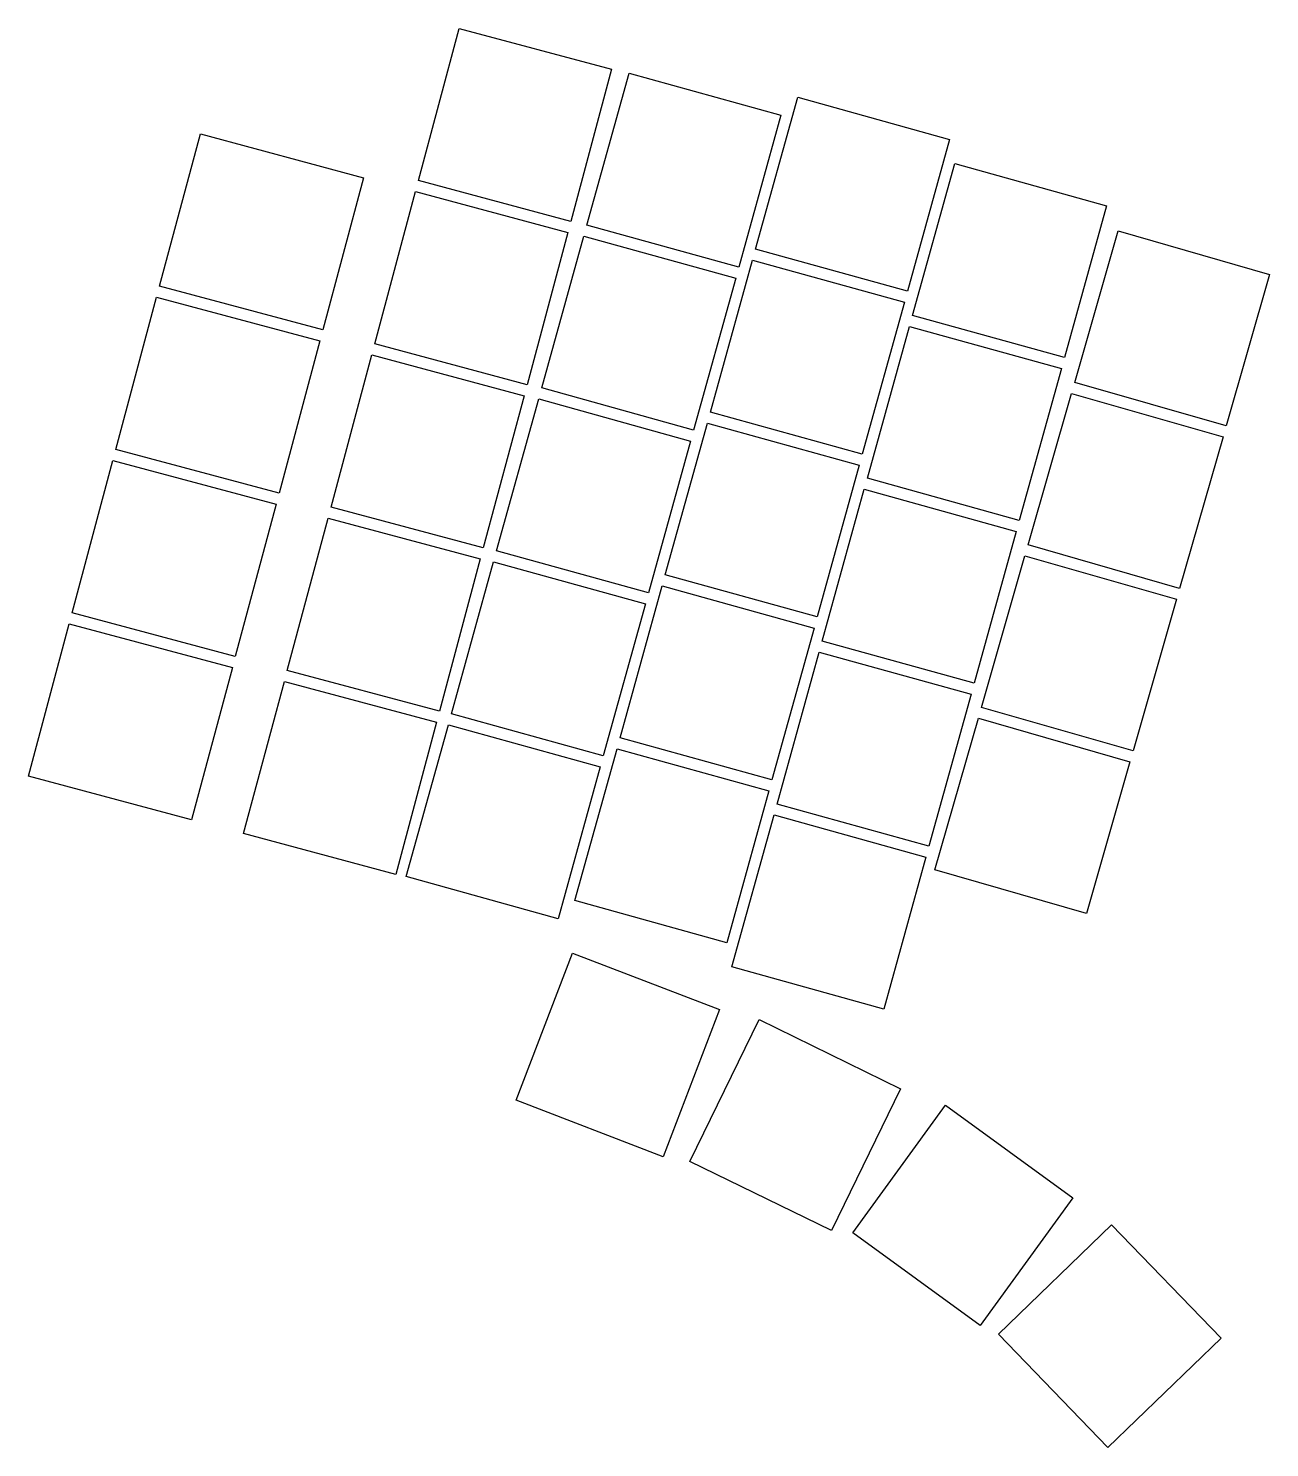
# Model space of a CAD drawing. Header units: millimetres. Extents: x 99 to 241, y -248 to -86.
import ezdxf

# ---------------------------------------------------------------- set-up
doc = ezdxf.new("R2010")
doc.units = ezdxf.units.MM

msp = doc.modelspace()

# ---------------------------------------------------------------- linework, layer by layer
for p, q in [((143.97, -103.28), (148.63, -85.9)), ((148.63, -85.9), (166.02, -90.55)), ((166.02, -90.55), (161.36, -107.94)), ((163.21, -108.36), (168.02, -91.01)), ((168.02, -91.01), (185.37, -95.82)), ((182.48, -111.11), (187.29, -93.76)), ((187.29, -93.76), (204.63, -98.57)), ((185.37, -95.82), (180.56, -113.17)), ((114.4, -115.34), (119.06, -97.95)), ((119.06, -97.95), (137.7, -102.95)), ((204.63, -98.57), (199.82, -115.92)), ((200.41, -118.67), (205.22, -101.33)), ((205.22, -101.33), (222.56, -106.14)), ((137.7, -102.95), (133.04, -120.33)), ((161.36, -107.94), (143.97, -103.28)), ((138.98, -121.92), (143.64, -104.54)), ((143.64, -104.54), (161.02, -109.2)), ((222.56, -106.14), (217.75, -123.48)), ((180.56, -113.17), (163.21, -108.36)), ((161.02, -109.2), (156.37, -126.58)), ((158.05, -126.96), (162.86, -109.61)), ((162.86, -109.61), (180.21, -114.42)), ((218.93, -126.33), (223.89, -109.02)), ((223.89, -109.02), (241.2, -113.99)), ((199.82, -115.92), (182.48, -111.11)), ((177.32, -129.71), (182.13, -112.36)), ((182.13, -112.36), (199.48, -117.17)), ((180.21, -114.42), (175.4, -131.77)), ((241.2, -113.99), (236.23, -131.29)), ((109.4, -133.98), (114.06, -116.59)), ((114.06, -116.59), (132.7, -121.59)), ((133.04, -120.33), (114.4, -115.34)), ((199.48, -117.17), (194.67, -134.52)), ((217.75, -123.48), (200.41, -118.67)), ((195.25, -137.27), (200.06, -119.93)), ((200.06, -119.93), (217.41, -124.74)), ((132.7, -121.59), (128.04, -138.98)), ((156.37, -126.58), (138.98, -121.92)), ((133.98, -140.57), (138.64, -123.18)), ((138.64, -123.18), (156.03, -127.84)), ((217.41, -124.74), (212.6, -142.08)), ((236.23, -131.29), (218.93, -126.33)), ((156.03, -127.84), (151.37, -145.23)), ((175.4, -131.77), (158.05, -126.96)), ((213.61, -144.88), (218.57, -127.58)), ((218.57, -127.58), (235.88, -132.54)), ((152.9, -145.55), (157.71, -128.21)), ((157.71, -128.21), (175.05, -133.02)), ((172.16, -148.3), (176.97, -130.96)), ((176.97, -130.96), (194.32, -135.77)), ((194.67, -134.52), (177.32, -129.71)), ((235.88, -132.54), (230.91, -149.84)), ((128.04, -138.98), (109.4, -133.98)), ((175.05, -133.02), (170.24, -150.36)), ((104.41, -152.62), (109.06, -135.24)), ((109.06, -135.24), (127.71, -140.23)), ((194.32, -135.77), (189.51, -153.11)), ((212.6, -142.08), (195.25, -137.27)), ((190.09, -155.87), (194.9, -138.52)), ((194.9, -138.52), (212.25, -143.34)), ((127.71, -140.23), (123.05, -157.62)), ((151.37, -145.23), (133.98, -140.57)), ((128.99, -159.21), (133.65, -141.82)), ((133.65, -141.82), (151.03, -146.48)), ((212.25, -143.34), (207.44, -160.68)), ((170.24, -150.36), (152.9, -145.55)), ((230.91, -149.84), (213.61, -144.88)), ((151.03, -146.48), (146.38, -163.87)), ((147.74, -164.15), (152.55, -146.81)), ((152.55, -146.81), (169.89, -151.62)), ((208.29, -163.43), (213.25, -146.13)), ((213.25, -146.13), (230.56, -151.09)), ((189.51, -153.11), (172.16, -148.3)), ((167, -166.9), (171.81, -149.56)), ((171.81, -149.56), (189.16, -154.37)), ((169.89, -151.62), (165.08, -168.96)), ((230.56, -151.09), (225.59, -168.39)), ((99.41, -171.27), (104.07, -153.88)), ((104.07, -153.88), (122.71, -158.87)), ((123.05, -157.62), (104.41, -152.62)), ((189.16, -154.37), (184.35, -171.71)), ((184.93, -174.47), (189.74, -157.12)), ((189.74, -157.12), (207.09, -161.93)), ((207.44, -160.68), (190.09, -155.87)), ((122.71, -158.87), (118.05, -176.26)), ((146.38, -163.87), (128.99, -159.21)), ((123.99, -177.85), (128.65, -160.47)), ((128.65, -160.47), (146.04, -165.12)), ((207.09, -161.93), (202.28, -179.28)), ((225.59, -168.39), (208.29, -163.43)), ((146.04, -165.12), (141.38, -182.51)), ((165.08, -168.96), (147.74, -164.15)), ((202.97, -181.98), (207.93, -164.68)), ((207.93, -164.68), (225.24, -169.64)), ((142.58, -182.75), (147.39, -165.41)), ((147.39, -165.41), (164.74, -170.22)), ((184.35, -171.71), (167, -166.9)), ((161.85, -185.5), (166.66, -168.15)), ((166.66, -168.15), (184, -172.96)), ((225.24, -169.64), (220.28, -186.95)), ((118.05, -176.26), (99.41, -171.27)), ((164.74, -170.22), (159.93, -187.56)), ((184, -172.96), (179.19, -190.31)), ((202.28, -179.28), (184.93, -174.47)), ((179.78, -193.07), (184.59, -175.72)), ((184.59, -175.72), (201.93, -180.53)), ((141.38, -182.51), (123.99, -177.85)), ((201.93, -180.53), (197.12, -197.88)), ((159.93, -187.56), (142.58, -182.75)), ((220.28, -186.95), (202.97, -181.98)), ((179.19, -190.31), (161.85, -185.5)), ((155.12, -208.29), (161.57, -191.49)), ((161.57, -191.49), (178.37, -197.94)), ((197.12, -197.88), (179.78, -193.07)), ((178.37, -197.94), (171.92, -214.74)), ((174.97, -215.27), (182.87, -199.09)), ((182.87, -199.09), (199.04, -206.99)), ((199.04, -206.99), (191.15, -223.16)), ((171.92, -214.74), (155.12, -208.29)), ((193.58, -223.42), (204.16, -208.86)), ((204.16, -208.86), (218.73, -219.44)), ((191.15, -223.16), (174.97, -215.27)), ((218.73, -219.44), (208.14, -234)), ((208.14, -234), (193.58, -223.42)), ((210.21, -235.01), (223.15, -222.51)), ((223.15, -222.51), (235.66, -235.45)), ((222.71, -247.96), (210.21, -235.01)), ((235.66, -235.45), (222.71, -247.96))]:
    msp.add_line(p, q)

doc.saveas('drawing.dxf')
